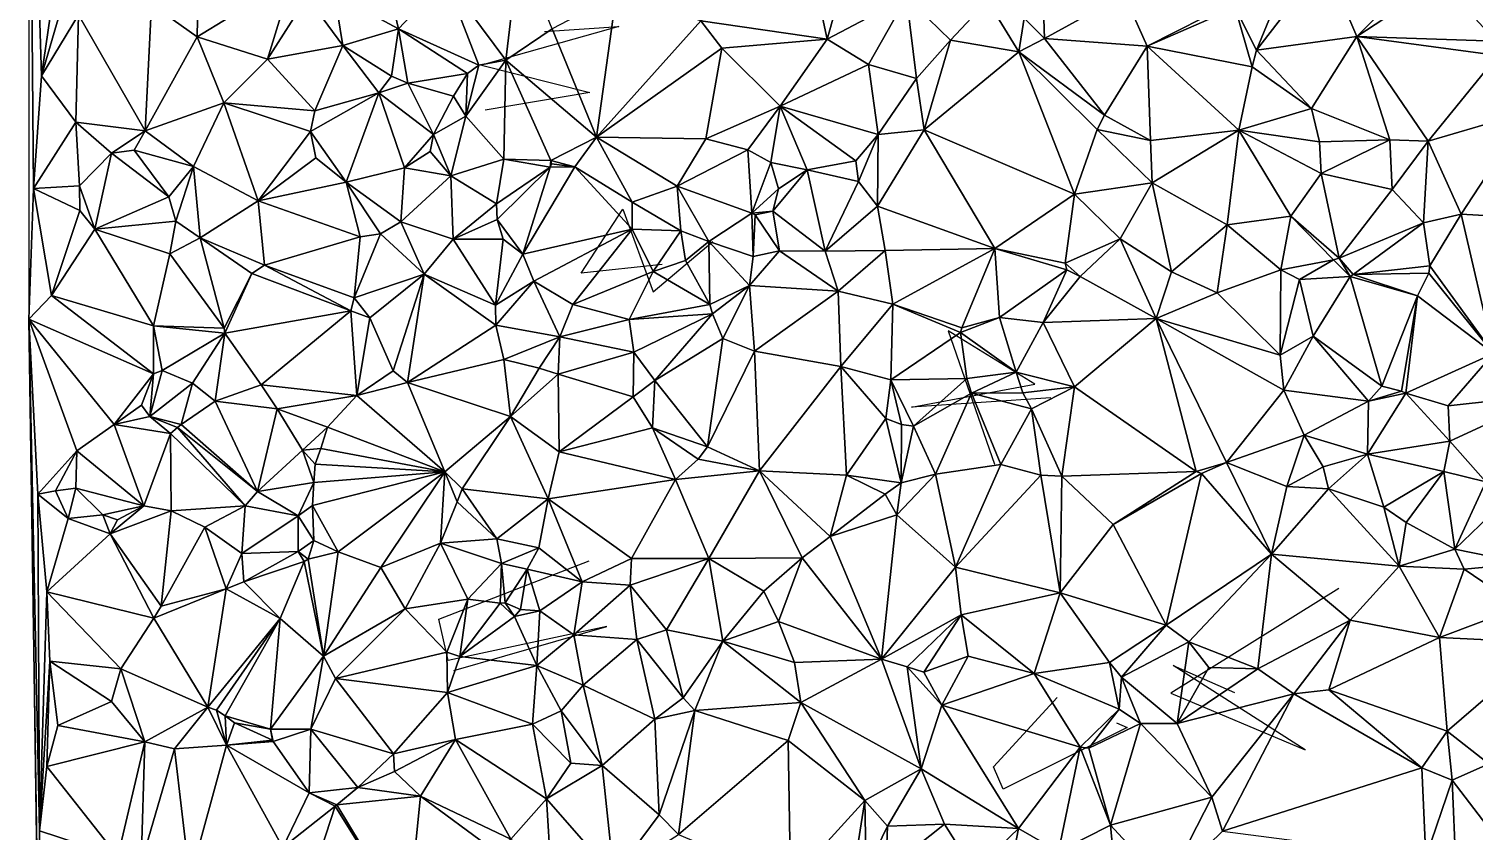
# Model space of a CAD drawing. Header units: metres. Extents: x -15 to 15, y -15.8 to 15.
# Drawn here: x -14.96 to 1.17, y -6.31 to 2.64 of the extents above; entities that cross this region are included whole.
import ezdxf

# ---------------------------------------------------------------- set-up
doc = ezdxf.new("R2010")
doc.units = ezdxf.units.M
doc.layers.add('CRACKS', color=1, linetype='Continuous')
doc.layers.add('STREET_MESH', color=7, linetype='Continuous')

msp = doc.modelspace()

# ---------------------------------------------------------------- linework, layer by layer
at = {"layer": 'CRACKS'}
for points in [[(-9.202, 2.612, 0.1), (-8.373, 2.665, 0.1), (-9.906, 2.234, 0.1), (-8.698, 1.93, 0.1), (-9.867, 1.733, 0.1)], [(-7.89, 0.01, 0.1), (-8.796, -0.086, 0.1), (-8.328, 0.629, 0.1), (-7.992, -0.293, 0.1), (-7.324, 0.269, 0.1)], [(-3.554, -1.477, 0.1), (-5.109, -1.58, 0.1), (-3.732, -1.324, 0.1), (-4.699, -0.728, 0.1), (-4.182, -2.215, 0.1)], [(-10.214, -4.518, 0.1), (-8.507, -4.029, 0.1), (-10.278, -4.407, 0.1), (-10.382, -3.946, 0.1), (-8.707, -3.295, 0.1)], [(-0.342, -3.604, 0.1), (-2.214, -4.771, 0.1), (-0.718, -5.404, 0.1), (-2.19, -4.464, 0.1), (-1.505, -4.764, 0.1)], [(-2.82, -5.101, 0.1), (-2.702, -5.153, 0.1), (-4.087, -5.842, 0.1), (-4.193, -5.595, 0.1), (-3.485, -4.818, 0.1)]]:
    msp.add_polyline3d(points, dxfattribs=at)
at = {"layer": 'STREET_MESH'}
for points in [[(-14.907, 0.858), (-14.954, 6.5), (-14.957, -0.598)], [(-14.907, 0.858), (-14.817, 2.116), (-14.954, 6.5)], [(-14.817, 2.116), (-14.554, 3.929), (-14.954, 6.5)], [(-6.049, 2.526), (-6.394, 4.139), (-7.461, 2.729)], [(-5.694, 3.787), (-6.394, 4.139), (-6.049, 2.526)], [(-14.41, 3.506), (-14.554, 3.929), (-14.817, 2.116)], [(-5.694, 3.787), (-6.049, 2.526), (-5.163, 2.994)], [(-14.404, 2.795), (-14.41, 3.506), (-14.817, 2.116)], [(-13.59, 2.911), (-13.081, 2.55), (-13.061, 3.541)], [(-13.081, 2.55), (-12.02, 3.204), (-13.061, 3.541)], [(-9.487, 3.542), (-10.31, 3.198), (-9.635, 2.292)], [(-9.12, 2.64), (-9.487, 3.542), (-9.635, 2.292)], [(-1.261, 2.404), (-0.806, 3.511), (-1.497, 2.875)], [(-0.806, 3.511), (-1.261, 2.404), (-0.498, 3.392)], [(-0.498, 3.392), (-1.261, 2.404), (-0.141, 2.554)], [(0.717, 3.407), (-0.498, 3.392), (-0.141, 2.554)], [(0.798, 3.173), (0.717, 3.407), (-0.141, 2.554)], [(-11.547, 3.026), (-10.832, 2.639), (-10.979, 3.256)], [(-10.832, 2.639), (-10.31, 3.198), (-10.979, 3.256)], [(-12.02, 3.204), (-13.081, 2.55), (-12.294, 2.301)], [(-11.852, 2.997), (-12.02, 3.204), (-12.294, 2.301)], [(-10.832, 2.639), (-9.935, 2.235), (-10.31, 3.198)], [(-10.31, 3.198), (-9.935, 2.235), (-9.635, 2.292)], [(-3.853, 2.761), (-3.625, 2.532), (-3.644, 3.087)], [(-3.644, 3.087), (-3.625, 2.532), (-2.736, 3.022)], [(1.414, 2.503), (0.798, 3.173), (-0.141, 2.554)], [(1.414, 2.503), (1.668, 3.157), (0.798, 3.173)], [(-13.59, 2.911), (-14.404, 2.795), (-13.659, 1.504)], [(-13.081, 2.55), (-13.59, 2.911), (-13.659, 1.504)], [(-11.454, 2.454), (-11.852, 2.997), (-12.294, 2.301)], [(-11.547, 3.026), (-11.852, 2.997), (-11.454, 2.454)], [(-10.832, 2.639), (-11.547, 3.026), (-11.454, 2.454)], [(-9.12, 2.64), (-8.623, 1.433), (-8.404, 3.015)], [(-8.404, 3.015), (-8.623, 1.433), (-7.461, 2.729)], [(-6.049, 2.526), (-5.587, 2.243), (-5.163, 2.994)], [(-5.587, 2.243), (-5.055, 2.086), (-5.163, 2.994)], [(-4.673, 2.515), (-4.261, 2.953), (-5.163, 2.994)], [(-5.055, 2.086), (-4.673, 2.515), (-5.163, 2.994)], [(-4.261, 2.953), (-4.673, 2.515), (-3.911, 2.384)], [(-3.853, 2.761), (-4.261, 2.953), (-3.911, 2.384)], [(-3.625, 2.532), (-2.48, 2.448), (-2.736, 3.022)], [(-2.48, 2.448), (-1.524, 2.932), (-2.736, 3.022)], [(-1.524, 2.932), (-2.48, 2.448), (-1.497, 2.875)], [(-14.404, 2.795), (-14.817, 2.116), (-14.433, 1.598)], [(-13.659, 1.504), (-14.404, 2.795), (-14.433, 1.598)], [(-3.625, 2.532), (-3.853, 2.761), (-3.911, 2.384)], [(-1.497, 2.875), (-2.48, 2.448), (-1.308, 2.216)], [(-1.261, 2.404), (-1.497, 2.875), (-1.308, 2.216)], [(-10.911, 2.111), (-10.832, 2.639), (-11.454, 2.454)], [(-10.832, 2.639), (-10.911, 2.111), (-10.73, 2.033)], [(-10.832, 2.639), (-10.73, 2.033), (-10.062, 2.143)], [(-9.935, 2.235), (-10.832, 2.639), (-10.062, 2.143)], [(-8.623, 1.433), (-9.12, 2.64), (-9.635, 2.292)], [(-8.623, 1.433), (-7.226, 2.425), (-7.461, 2.729)], [(-7.226, 2.425), (-6.049, 2.526), (-7.461, 2.729)], [(-12.78, 1.816), (-13.081, 2.55), (-13.659, 1.504)], [(-13.081, 2.55), (-12.78, 1.816), (-12.294, 2.301)], [(-11.768, 1.725), (-11.454, 2.454), (-12.294, 2.301)], [(-11.768, 1.725), (-11.053, 1.925), (-11.454, 2.454)], [(-11.053, 1.925), (-10.911, 2.111), (-11.454, 2.454)], [(-8.623, 1.433), (-7.404, 1.412), (-7.226, 2.425)], [(-7.226, 2.425), (-7.404, 1.412), (-6.573, 1.776)], [(-7.226, 2.425), (-6.573, 1.776), (-6.049, 2.526)], [(-6.573, 1.776), (-5.587, 2.243), (-6.049, 2.526)], [(-4.673, 2.515), (-5.055, 2.086), (-4.967, 1.515)], [(-3.911, 2.384), (-4.673, 2.515), (-4.967, 1.515)], [(-2.957, 1.677), (-3.625, 2.532), (-3.911, 2.384)], [(-2.957, 1.677), (-2.48, 2.448), (-3.625, 2.532)], [(-2.48, 2.448), (-2.957, 1.677), (-2.444, 1.395)], [(-2.48, 2.448), (-1.458, 1.509), (-1.308, 2.216)], [(-1.458, 1.509), (-2.48, 2.448), (-2.444, 1.395)], [(-0.141, 2.554), (-1.261, 2.404), (-0.647, 1.751)], [(-0.141, 2.554), (-0.647, 1.751), (0.229, 1.403)], [(0.655, 1.386), (-0.141, 2.554), (0.229, 1.403)], [(0.655, 1.386), (1.433, 2.343), (-0.141, 2.554)], [(1.433, 2.343), (1.414, 2.503), (-0.141, 2.554)], [(-12.78, 1.816), (-11.768, 1.725), (-12.294, 2.301)], [(-10.083, 1.667), (-9.659, 1.188), (-9.635, 2.292)], [(-9.935, 2.235), (-10.083, 1.667), (-9.635, 2.292)], [(-9.659, 1.188), (-9.132, 1.173), (-9.635, 2.292)], [(-9.132, 1.173), (-8.623, 1.433), (-9.635, 2.292)], [(-3.292, 0.796), (-3.911, 2.384), (-4.967, 1.515)], [(-2.957, 1.677), (-3.911, 2.384), (-3.038, 1.518)], [(-3.911, 2.384), (-3.292, 0.796), (-3.038, 1.518)], [(-1.261, 2.404), (-1.308, 2.216), (-0.647, 1.751)], [(1.433, 2.343), (0.655, 1.386), (1.771, 1.716)], [(-14.817, 2.116), (-14.907, 0.858), (-14.433, 1.598)], [(-10.73, 2.033), (-10.911, 2.111), (-11.053, 1.925)], [(-10.73, 2.033), (-10.219, 1.891), (-10.062, 2.143)], [(-10.219, 1.891), (-10.083, 1.667), (-10.062, 2.143)], [(-10.083, 1.667), (-9.935, 2.235), (-10.062, 2.143)], [(-5.48, 1.461), (-5.587, 2.243), (-6.573, 1.776)], [(-5.587, 2.243), (-5.48, 1.461), (-5.055, 2.086)], [(-1.308, 2.216), (-1.458, 1.509), (-0.647, 1.751)], [(-10.73, 2.033), (-11.053, 1.925), (-10.444, 1.461)], [(-10.219, 1.891), (-10.73, 2.033), (-10.444, 1.461)], [(-5.055, 2.086), (-5.48, 1.461), (-4.967, 1.515)], [(-12.78, 1.816), (-13.659, 1.504), (-13.12, 1.104)], [(-12.399, 0.721), (-12.78, 1.816), (-13.12, 1.104)], [(-12.399, 0.721), (-11.813, 1.497), (-12.78, 1.816)], [(-11.813, 1.497), (-11.768, 1.725), (-12.78, 1.816)], [(-11.813, 1.497), (-11.418, 0.931), (-11.053, 1.925)], [(-11.768, 1.725), (-11.813, 1.497), (-11.053, 1.925)], [(-11.053, 1.925), (-11.418, 0.931), (-10.766, 1.091)], [(-10.444, 1.461), (-11.053, 1.925), (-10.766, 1.091)], [(-10.083, 1.667), (-10.219, 1.891), (-10.444, 1.461)], [(-6.573, 1.776), (-7.404, 1.412), (-6.934, 1.292)], [(-6.573, 1.776), (-6.934, 1.292), (-6.68, 1.151)], [(-6.274, 1.066), (-6.573, 1.776), (-6.68, 1.151)], [(-6.573, 1.776), (-6.274, 1.066), (-5.73, 1.169)], [(-5.48, 1.461), (-6.573, 1.776), (-5.73, 1.169)], [(-10.248, 1.002), (-10.083, 1.667), (-10.444, 1.461)], [(-10.083, 1.667), (-10.248, 1.002), (-9.659, 1.188)], [(-2.444, 1.395), (-2.957, 1.677), (-3.038, 1.518)], [(-1.458, 1.509), (-0.557, 1.381), (-0.647, 1.751)], [(-0.647, 1.751), (-0.557, 1.381), (0.229, 1.403)], [(0.655, 1.386), (1.025, 0.572), (1.771, 1.716)], [(1.025, 0.572), (2.121, 0.51), (1.771, 1.716)], [(-14.907, 0.858), (-14.391, 0.89), (-14.433, 1.598)], [(-14.036, 1.253), (-13.659, 1.504), (-14.433, 1.598)], [(-14.391, 0.89), (-14.036, 1.253), (-14.433, 1.598)], [(-14.036, 1.253), (-13.783, 1.286), (-13.659, 1.504)], [(-13.659, 1.504), (-13.783, 1.286), (-13.12, 1.104)], [(-11.813, 1.497), (-12.399, 0.721), (-11.756, 1.201)], [(-11.418, 0.931), (-11.813, 1.497), (-11.756, 1.201)], [(-10.479, 1.272), (-10.444, 1.461), (-10.766, 1.091)], [(-10.479, 1.272), (-10.248, 1.002), (-10.444, 1.461)], [(-5.48, 1.461), (-5.73, 1.169), (-5.701, 0.938)], [(-5.48, 1.461), (-5.701, 0.938), (-5.487, 0.663)], [(-4.178, 0.188), (-4.967, 1.515), (-5.487, 0.663)], [(-4.967, 1.515), (-5.48, 1.461), (-5.487, 0.663)], [(-4.178, 0.188), (-3.292, 0.796), (-4.967, 1.515)], [(-3.292, 0.796), (-2.422, 0.923), (-3.038, 1.518)], [(-2.422, 0.923), (-2.444, 1.395), (-3.038, 1.518)], [(-2.422, 0.923), (-1.458, 1.509), (-2.444, 1.395)], [(-1.458, 1.509), (-2.422, 0.923), (-1.586, 0.453)], [(-0.877, 0.552), (-1.458, 1.509), (-1.586, 0.453)], [(-0.557, 1.381), (-1.458, 1.509), (-0.537, 1.026)], [(-1.458, 1.509), (-0.877, 0.552), (-0.537, 1.026)], [(-8.866, 1.1), (-8.623, 1.433), (-9.132, 1.173)], [(-8.623, 1.433), (-8.866, 1.1), (-8.224, 0.708)], [(-7.723, 0.886), (-8.623, 1.433), (-8.224, 0.708)], [(-7.404, 1.412), (-8.623, 1.433), (-7.723, 0.886)], [(-7.404, 1.412), (-7.723, 0.886), (-6.934, 1.292)], [(-7.723, 0.886), (-6.891, 0.584), (-6.934, 1.292)], [(-6.934, 1.292), (-6.891, 0.584), (-6.68, 1.151)], [(-0.557, 1.381), (-0.537, 1.026), (0.229, 1.403)], [(-0.537, 1.026), (0.255, 0.847), (0.229, 1.403)], [(0.255, 0.847), (0.655, 1.386), (0.229, 1.403)], [(0.605, 0.477), (0.655, 1.386), (0.255, 0.847)], [(0.655, 1.386), (0.605, 0.477), (1.025, 0.572)], [(-14.036, 1.253), (-14.391, 0.89), (-14.221, 0.405)], [(-13.396, 0.767), (-14.036, 1.253), (-14.221, 0.405)], [(-13.783, 1.286), (-14.036, 1.253), (-13.396, 0.767)], [(-13.783, 1.286), (-13.396, 0.767), (-13.12, 1.104)], [(-12.399, 0.721), (-11.418, 0.931), (-11.756, 1.201)], [(-10.248, 1.002), (-10.479, 1.272), (-10.766, 1.091)], [(-10.248, 1.002), (-9.739, 0.689), (-9.659, 1.188)], [(-9.739, 0.689), (-9.141, 1.097), (-9.659, 1.188)], [(-9.141, 1.097), (-9.132, 1.173), (-9.659, 1.188)], [(-9.127, 1.133), (-9.132, 1.173), (-9.141, 1.097)], [(-8.866, 1.1), (-9.127, 1.133), (-9.141, 1.097)], [(-9.127, 1.133), (-8.866, 1.1), (-9.132, 1.173)], [(-6.891, 0.584), (-6.594, 0.854), (-6.68, 1.151)], [(-6.594, 0.854), (-6.274, 1.066), (-6.68, 1.151)], [(-5.73, 1.169), (-6.274, 1.066), (-5.701, 0.938)], [(-13.396, 0.767), (-13.317, 0.493), (-13.12, 1.104)], [(-13.317, 0.493), (-13.046, 0.308), (-13.12, 1.104)], [(-13.046, 0.308), (-12.399, 0.721), (-13.12, 1.104)], [(-11.418, 0.931), (-10.805, 0.489), (-10.766, 1.091)], [(-10.805, 0.489), (-10.248, 1.002), (-10.766, 1.091)], [(-10.248, 1.002), (-10.805, 0.489), (-10.223, 0.293)], [(-9.739, 0.689), (-10.248, 1.002), (-10.223, 0.293)], [(-9.739, 0.689), (-9.733, 0.514), (-9.141, 1.097)], [(-9.733, 0.514), (-9.445, 0.128), (-9.141, 1.097)], [(-8.866, 1.1), (-9.445, 0.128), (-8.225, 0.404)], [(-9.445, 0.128), (-8.866, 1.1), (-9.141, 1.097)], [(-8.866, 1.1), (-8.225, 0.404), (-8.224, 0.708)], [(-6.274, 1.066), (-6.655, 0.607), (-6.072, 0.16)], [(-6.274, 1.066), (-6.594, 0.854), (-6.655, 0.607)], [(-5.701, 0.938), (-6.274, 1.066), (-6.072, 0.16)], [(-0.877, 0.552), (-0.336, 0.081), (-0.537, 1.026)], [(-0.336, 0.081), (0.255, 0.847), (-0.537, 1.026)], [(-14.703, -0.336), (-14.907, 0.858), (-14.957, -0.598)], [(-14.391, 0.89), (-14.907, 0.858), (-14.388, 0.612)], [(-14.907, 0.858), (-14.703, -0.336), (-14.388, 0.612)], [(-14.221, 0.405), (-14.391, 0.89), (-14.388, 0.612)], [(-11.262, 0.319), (-11.418, 0.931), (-12.399, 0.721)], [(-11.034, 0.354), (-11.418, 0.931), (-11.262, 0.319)], [(-11.034, 0.354), (-10.805, 0.489), (-11.418, 0.931)], [(-7.683, 0.386), (-7.723, 0.886), (-8.224, 0.708)], [(-6.891, 0.584), (-7.723, 0.886), (-7.369, 0.267)], [(-7.723, 0.886), (-7.683, 0.386), (-7.369, 0.267)], [(-6.594, 0.854), (-6.891, 0.584), (-6.655, 0.607)], [(-5.701, 0.938), (-6.072, 0.16), (-5.487, 0.663)], [(-2.422, 0.923), (-3.292, 0.796), (-2.781, 0.297)], [(-2.209, -0.071), (-2.422, 0.923), (-2.781, 0.297)], [(-2.422, 0.923), (-2.209, -0.071), (-1.586, 0.453)], [(-0.336, 0.081), (0.605, 0.477), (0.255, 0.847)], [(-13.396, 0.767), (-14.221, 0.405), (-13.317, 0.493)], [(-12.399, 0.721), (-13.046, 0.308), (-12.329, 0.005)], [(-11.262, 0.319), (-12.399, 0.721), (-12.329, 0.005)], [(-9.733, 0.514), (-9.739, 0.689), (-10.223, 0.293)], [(-8.225, 0.404), (-7.683, 0.386), (-8.224, 0.708)], [(-6.072, 0.16), (-5.403, 0.166), (-5.487, 0.663)], [(-5.403, 0.166), (-4.178, 0.188), (-5.487, 0.663)], [(-3.394, 0.026), (-3.292, 0.796), (-4.178, 0.188)], [(-3.292, 0.796), (-3.394, 0.026), (-2.781, 0.297)], [(-14.703, -0.336), (-14.221, 0.405), (-14.388, 0.612)], [(-13.317, 0.493), (-14.221, 0.405), (-13.386, 0.132)], [(-13.046, 0.308), (-13.317, 0.493), (-13.386, 0.132)], [(-10.805, 0.489), (-11.034, 0.354), (-10.547, -0.097)], [(-10.223, 0.293), (-10.805, 0.489), (-10.547, -0.097)], [(-9.733, 0.514), (-10.223, 0.293), (-9.665, 0.295)], [(-9.445, 0.128), (-9.733, 0.514), (-9.665, 0.295)], [(-6.874, 0.101), (-6.891, 0.584), (-7.369, 0.267)], [(-6.891, 0.584), (-6.852, 0.565), (-6.655, 0.607)], [(-6.874, 0.101), (-6.852, 0.565), (-6.891, 0.584)], [(-6.852, 0.565), (-6.874, 0.101), (-6.58, 0.164)], [(-6.852, 0.565), (-6.58, 0.164), (-6.655, 0.607)], [(-6.655, 0.607), (-6.58, 0.164), (-6.072, 0.16)], [(-0.989, -0.047), (-0.877, 0.552), (-1.586, 0.453)], [(-0.877, 0.552), (-0.989, -0.047), (-0.402, 0.065)], [(-0.336, 0.081), (-0.877, 0.552), (-0.402, 0.065)], [(1.025, 0.572), (0.605, 0.477), (0.675, -0.003)], [(1.385, -0.982), (1.025, 0.572), (0.675, -0.003)], [(1.385, -0.982), (2.121, 0.51), (1.025, 0.572)], [(-13.568, -0.672), (-14.221, 0.405), (-14.703, -0.336)], [(-14.221, 0.405), (-13.568, -0.672), (-13.386, 0.132)], [(-10.547, -0.097), (-11.034, 0.354), (-11.326, -0.36)], [(-11.034, 0.354), (-11.262, 0.319), (-11.326, -0.36)], [(-8.225, 0.404), (-9.445, 0.128), (-9.323, -0.176)], [(-8.225, 0.404), (-9.323, -0.176), (-8.888, -0.434)], [(-7.991, -0.066), (-8.225, 0.404), (-8.888, -0.434)], [(-7.991, -0.066), (-7.683, 0.386), (-8.225, 0.404)], [(-7.632, 0.056), (-7.683, 0.386), (-7.991, -0.066)], [(-7.683, 0.386), (-7.632, 0.056), (-7.369, 0.267)], [(-2.209, -0.071), (-1.697, -0.305), (-1.586, 0.453)], [(-1.697, -0.305), (-0.989, -0.047), (-1.586, 0.453)], [(-0.336, 0.081), (-0.181, -0.102), (0.605, 0.477)], [(0.605, 0.477), (-0.181, -0.102), (0.675, -0.003)], [(-12.778, -0.7), (-13.046, 0.308), (-13.386, 0.132)], [(-13.046, 0.308), (-12.778, -0.7), (-12.471, -0.089)], [(-13.046, 0.308), (-12.471, -0.089), (-12.329, 0.005)], [(-11.326, -0.36), (-11.262, 0.319), (-12.329, 0.005)], [(-9.75, -0.444), (-10.223, 0.293), (-10.547, -0.097)], [(-10.223, 0.293), (-9.75, -0.444), (-9.665, 0.295)], [(-9.75, -0.444), (-9.445, 0.128), (-9.665, 0.295)], [(-7.632, 0.056), (-7.359, -0.434), (-7.369, 0.267)], [(-7.359, -0.434), (-6.916, -0.223), (-7.369, 0.267)], [(-6.916, -0.223), (-6.874, 0.101), (-7.369, 0.267)], [(-5.926, -0.287), (-6.58, 0.164), (-6.916, -0.223)], [(-6.58, 0.164), (-6.874, 0.101), (-6.916, -0.223)], [(-6.58, 0.164), (-5.926, -0.287), (-6.072, 0.16)], [(-5.926, -0.287), (-5.403, 0.166), (-6.072, 0.16)], [(-5.403, 0.166), (-5.926, -0.287), (-5.318, -0.431)], [(-5.403, 0.166), (-5.318, -0.431), (-4.178, 0.188)], [(-5.318, -0.431), (-4.549, -0.695), (-4.178, 0.188)], [(-4.549, -0.695), (-4.127, -0.581), (-4.178, 0.188)], [(-3.374, -0.047), (-3.394, 0.026), (-4.178, 0.188)], [(-4.127, -0.581), (-3.374, -0.047), (-4.178, 0.188)], [(-3.394, 0.026), (-3.228, -0.122), (-2.781, 0.297)], [(-3.228, -0.122), (-2.379, -0.59), (-2.781, 0.297)], [(-2.379, -0.59), (-2.209, -0.071), (-2.781, 0.297)], [(-13.568, -0.672), (-12.778, -0.7), (-13.386, 0.132)], [(-12.471, -0.089), (-11.364, -0.504), (-12.329, 0.005)], [(-11.364, -0.504), (-11.326, -0.36), (-12.329, 0.005)], [(-9.445, 0.128), (-9.75, -0.444), (-9.323, -0.176)], [(-7.632, 0.056), (-7.991, -0.066), (-7.359, -0.434)], [(-3.374, -0.047), (-3.228, -0.122), (-3.394, 0.026)], [(-0.989, -0.047), (-0.781, -0.157), (-0.402, 0.065)], [(-0.781, -0.157), (-0.215, -0.124), (-0.402, 0.065)], [(-0.215, -0.124), (-0.336, 0.081), (-0.402, 0.065)], [(-0.181, -0.102), (-0.336, 0.081), (-0.215, -0.124)], [(-12.471, -0.089), (-12.778, -0.7), (-12.771, -0.754)], [(-11.364, -0.504), (-12.471, -0.089), (-12.771, -0.754)], [(-11.153, -0.582), (-10.547, -0.097), (-11.326, -0.36)], [(-10.547, -0.097), (-11.153, -0.582), (-10.892, -1.176)], [(-10.734, -1.304), (-10.547, -0.097), (-10.892, -1.176)], [(-10.734, -1.304), (-9.748, -0.664), (-10.547, -0.097)], [(-9.748, -0.664), (-9.75, -0.444), (-10.547, -0.097)], [(-8.259, -0.602), (-7.991, -0.066), (-8.888, -0.434)], [(-7.991, -0.066), (-8.259, -0.602), (-7.359, -0.434)], [(-3.374, -0.047), (-4.127, -0.581), (-3.638, -0.635)], [(-3.228, -0.122), (-3.374, -0.047), (-3.638, -0.635)], [(-2.379, -0.59), (-3.228, -0.122), (-3.638, -0.635)], [(-1.697, -0.305), (-2.209, -0.071), (-2.379, -0.59)], [(-0.989, -0.047), (-1.697, -0.305), (-0.996, -1.001)], [(-0.781, -0.157), (-0.989, -0.047), (-0.996, -1.001)], [(-0.629, -0.79), (-0.781, -0.157), (-0.996, -1.001)], [(-0.781, -0.157), (-0.629, -0.79), (-0.215, -0.124)], [(-0.629, -0.79), (0.139, -1.346), (-0.215, -0.124)], [(0.536, -0.337), (-0.181, -0.102), (-0.215, -0.124)], [(0.139, -1.346), (0.536, -0.337), (-0.215, -0.124)], [(-0.181, -0.102), (0.664, -0.086), (0.675, -0.003)], [(-0.181, -0.102), (0.536, -0.337), (0.664, -0.086)], [(0.536, -0.337), (1.385, -0.982), (0.664, -0.086)], [(0.664, -0.086), (1.385, -0.982), (0.675, -0.003)], [(-9.75, -0.444), (-9.748, -0.664), (-9.323, -0.176)], [(-9.748, -0.664), (-9.031, -0.795), (-9.323, -0.176)], [(-9.323, -0.176), (-9.031, -0.795), (-8.888, -0.434)], [(-7.359, -0.434), (-7.331, -0.539), (-6.916, -0.223)], [(-7.331, -0.539), (-7.213, -0.814), (-6.916, -0.223)], [(-6.916, -0.223), (-7.213, -0.814), (-6.861, -0.955)], [(-5.926, -0.287), (-6.916, -0.223), (-6.861, -0.955)], [(-5.899, -1.127), (-5.926, -0.287), (-6.861, -0.955)], [(-5.926, -0.287), (-5.899, -1.127), (-5.318, -0.431)], [(-1.697, -0.305), (-2.379, -0.59), (-0.996, -1.001)], [(-13.566, -1.209), (-14.703, -0.336), (-14.957, -0.598)], [(-13.566, -1.209), (-13.568, -0.672), (-14.703, -0.336)], [(-11.364, -0.504), (-11.153, -0.582), (-11.326, -0.36)], [(-9.031, -0.795), (-8.259, -0.602), (-8.888, -0.434)], [(-8.259, -0.602), (-7.331, -0.539), (-7.359, -0.434)], [(-5.899, -1.127), (-5.341, -1.274), (-5.318, -0.431)], [(-5.341, -1.274), (-4.564, -0.747), (-5.318, -0.431)], [(-4.564, -0.747), (-4.549, -0.695), (-5.318, -0.431)], [(0.536, -0.337), (0.139, -1.346), (0.357, -1.402)], [(0.407, -1.425), (0.536, -0.337), (0.357, -1.402)], [(0.536, -0.337), (0.407, -1.425), (1.385, -0.982)], [(-14.422, -2.066), (-14.007, -1.772), (-14.957, -0.598)], [(-14.859, -2.552), (-14.422, -2.066), (-14.957, -0.598)], [(-14.84, -6.309), (-14.859, -2.552), (-14.957, -0.598)], [(-14.819, -9.72), (-14.84, -6.309), (-14.957, -0.598)], [(-14.789, -12.421), (-14.819, -9.72), (-14.957, -0.598)], [(-14.007, -1.772), (-13.566, -1.209), (-14.957, -0.598)], [(-12.364, -1.331), (-11.364, -0.504), (-12.771, -0.754)], [(-12.364, -1.331), (-11.299, -1.449), (-11.364, -0.504)], [(-11.299, -1.449), (-11.153, -0.582), (-11.364, -0.504)], [(-11.153, -0.582), (-11.299, -1.449), (-10.892, -1.176)], [(-8.259, -0.602), (-9.031, -0.795), (-8.207, -0.968)], [(-7.331, -0.539), (-8.259, -0.602), (-8.207, -0.968)], [(-7.974, -1.284), (-7.331, -0.539), (-8.207, -0.968)], [(-7.213, -0.814), (-7.331, -0.539), (-7.974, -1.284)], [(-4.127, -0.581), (-4.549, -0.695), (-4.564, -0.747)], [(-3.94, -1.19), (-4.127, -0.581), (-4.564, -0.747)], [(-4.127, -0.581), (-3.94, -1.19), (-3.638, -0.635)], [(-3.638, -0.635), (-3.94, -1.19), (-3.292, -1.354)], [(-2.379, -0.59), (-3.638, -0.635), (-3.292, -1.354)], [(-1.932, -2.3), (-2.379, -0.59), (-3.292, -1.354)], [(-0.996, -1.001), (-2.379, -0.59), (-0.955, -1.392)], [(-2.379, -0.59), (-1.595, -2.199), (-0.955, -1.392)], [(-1.595, -2.199), (-2.379, -0.59), (-1.932, -2.3)], [(-12.778, -0.7), (-13.568, -0.672), (-12.771, -0.754)], [(-13.566, -1.209), (-13.47, -1.172), (-13.568, -0.672)], [(-13.568, -0.672), (-13.47, -1.172), (-12.771, -0.754)], [(-13.47, -1.172), (-13.13, -1.312), (-12.771, -0.754)], [(-13.13, -1.312), (-12.878, -1.513), (-12.771, -0.754)], [(-12.878, -1.513), (-12.364, -1.331), (-12.771, -0.754)], [(-9.748, -0.664), (-10.734, -1.304), (-9.656, -1.05)], [(-9.031, -0.795), (-9.748, -0.664), (-9.656, -1.05)], [(-9.263, -1.144), (-9.031, -0.795), (-9.656, -1.05)], [(-9.051, -1.211), (-9.031, -0.795), (-9.263, -1.144)], [(-9.031, -0.795), (-9.051, -1.211), (-8.207, -0.968)], [(-5.341, -1.274), (-4.49, -1.26), (-4.564, -0.747)], [(-4.49, -1.26), (-3.94, -1.19), (-4.564, -0.747)], [(-0.629, -0.79), (-0.996, -1.001), (-0.955, -1.392)], [(-0.01, -1.514), (-0.629, -0.79), (-0.955, -1.392)], [(0.139, -1.346), (-0.629, -0.79), (-0.01, -1.514)], [(-7.384, -2.023), (-7.213, -0.814), (-7.974, -1.284)], [(-7.213, -0.814), (-7.384, -2.023), (-6.861, -0.955)], [(-7.384, -2.023), (-6.805, -2.29), (-6.861, -0.955)], [(-6.805, -2.29), (-5.899, -1.127), (-6.861, -0.955)], [(-10.734, -1.304), (-9.584, -1.685), (-9.656, -1.05)], [(-9.584, -1.685), (-9.263, -1.144), (-9.656, -1.05)], [(-8.207, -0.968), (-9.051, -1.211), (-8.216, -1.466)], [(-7.974, -1.284), (-8.207, -0.968), (-8.216, -1.466)], [(-6.805, -2.29), (-5.836, -2.34), (-5.899, -1.127)], [(-5.836, -2.34), (-5.395, -1.706), (-5.899, -1.127)], [(-5.395, -1.706), (-5.341, -1.274), (-5.899, -1.127)], [(0.407, -1.425), (0.878, -1.566), (1.385, -0.982)], [(1.385, -0.982), (0.878, -1.566), (2.024, -1.439)], [(-13.701, -1.558), (-13.566, -1.209), (-14.007, -1.772)], [(-13.701, -1.558), (-13.608, -1.686), (-13.566, -1.209)], [(-13.47, -1.172), (-13.608, -1.686), (-13.13, -1.312)], [(-13.608, -1.686), (-13.47, -1.172), (-13.566, -1.209)], [(-11.299, -1.449), (-10.734, -1.304), (-10.892, -1.176)], [(-9.584, -1.685), (-9.051, -1.211), (-9.263, -1.144)], [(-9.051, -1.211), (-9.584, -1.685), (-9.039, -2.079)], [(-9.051, -1.211), (-9.039, -2.079), (-8.216, -1.466)], [(-7.998, -1.812), (-7.974, -1.284), (-8.216, -1.466)], [(-7.998, -1.812), (-7.384, -2.023), (-7.974, -1.284)], [(-5.341, -1.274), (-5.395, -1.706), (-5.219, -1.773)], [(-5.341, -1.274), (-5.088, -1.793), (-4.49, -1.26)], [(-5.088, -1.793), (-5.341, -1.274), (-5.219, -1.773)], [(-5.088, -1.793), (-4.438, -1.426), (-4.49, -1.26)], [(-4.49, -1.26), (-4.438, -1.426), (-3.94, -1.19)], [(-4.438, -1.426), (-3.866, -1.419), (-3.94, -1.19)], [(-3.94, -1.19), (-3.866, -1.419), (-3.292, -1.354)], [(-13.13, -1.312), (-13.608, -1.686), (-13.257, -1.772)], [(-12.878, -1.513), (-13.13, -1.312), (-13.257, -1.772)], [(-12.364, -1.331), (-12.878, -1.513), (-12.188, -1.598)], [(-11.299, -1.449), (-12.364, -1.331), (-12.188, -1.598)], [(-11.626, -1.804), (-11.299, -1.449), (-12.188, -1.598)], [(-11.299, -1.449), (-11.626, -1.804), (-10.315, -2.303)], [(-10.734, -1.304), (-11.299, -1.449), (-10.315, -2.303)], [(-9.584, -1.685), (-10.734, -1.304), (-10.315, -2.303)], [(-4.843, -2.328), (-4.438, -1.426), (-5.088, -1.793)], [(-4.438, -1.426), (-4.843, -2.328), (-4.114, -2.22)], [(-3.866, -1.419), (-4.438, -1.426), (-3.771, -1.599)], [(-4.438, -1.426), (-4.114, -2.22), (-3.771, -1.599)], [(-3.866, -1.419), (-3.771, -1.599), (-3.292, -1.354)], [(-3.771, -1.599), (-3.432, -2.352), (-3.292, -1.354)], [(-3.432, -2.352), (-1.932, -2.3), (-3.292, -1.354)], [(-1.595, -2.199), (-0.728, -1.891), (-0.955, -1.392)], [(-0.728, -1.891), (-0.01, -1.514), (-0.955, -1.392)], [(-0.01, -1.514), (-0.021, -2.106), (0.407, -1.425)], [(-0.021, -2.106), (0.897, -1.961), (0.407, -1.425)], [(0.139, -1.346), (-0.01, -1.514), (0.357, -1.402)], [(-0.01, -1.514), (0.407, -1.425), (0.357, -1.402)], [(0.897, -1.961), (0.878, -1.566), (0.407, -1.425)], [(0.878, -1.566), (0.897, -1.961), (2.024, -1.439)], [(0.897, -1.961), (1.3, -2.415), (2.024, -1.439)], [(-13.608, -1.686), (-13.701, -1.558), (-14.007, -1.772)], [(-12.407, -2.521), (-12.878, -1.513), (-13.257, -1.772)], [(-12.878, -1.513), (-12.407, -2.521), (-12.188, -1.598)], [(-12.407, -2.521), (-11.905, -2.061), (-12.188, -1.598)], [(-11.905, -2.061), (-11.626, -1.804), (-12.188, -1.598)], [(-9.039, -2.079), (-7.998, -1.812), (-8.216, -1.466)], [(-3.771, -1.599), (-4.114, -2.22), (-3.667, -2.34)], [(-3.432, -2.352), (-3.771, -1.599), (-3.667, -2.34)], [(-0.021, -2.106), (-0.01, -1.514), (-0.728, -1.891)], [(-14.422, -2.066), (-13.673, -2.681), (-14.007, -1.772)], [(-13.378, -1.876), (-13.608, -1.686), (-14.007, -1.772)], [(-13.673, -2.681), (-13.378, -1.876), (-14.007, -1.772)], [(-13.608, -1.686), (-13.297, -1.808), (-13.257, -1.772)], [(-13.297, -1.808), (-13.608, -1.686), (-13.378, -1.876)], [(-13.297, -1.808), (-12.407, -2.521), (-13.257, -1.772)], [(-10.122, -2.49), (-9.584, -1.685), (-10.315, -2.303)], [(-9.584, -1.685), (-10.122, -2.49), (-9.163, -2.603)], [(-9.039, -2.079), (-9.584, -1.685), (-9.163, -2.603)], [(-5.225, -2.426), (-5.395, -1.706), (-5.836, -2.34)], [(-5.395, -1.706), (-5.225, -2.426), (-5.219, -1.773)], [(-5.225, -2.426), (-5.088, -1.793), (-5.219, -1.773)], [(-13.378, -1.876), (-13.673, -2.681), (-13.37, -2.736)], [(-12.543, -2.681), (-13.297, -1.808), (-13.378, -1.876)], [(-12.543, -2.681), (-13.378, -1.876), (-13.37, -2.736)], [(-13.297, -1.808), (-12.543, -2.681), (-12.407, -2.521)], [(-11.626, -1.804), (-11.905, -2.061), (-11.701, -2.043)], [(-10.315, -2.303), (-11.626, -1.804), (-11.701, -2.043)], [(-7.998, -1.812), (-9.039, -2.079), (-7.741, -2.386)], [(-7.49, -2.159), (-7.998, -1.812), (-7.741, -2.386)], [(-7.49, -2.159), (-7.384, -2.023), (-7.998, -1.812)], [(-5.225, -2.426), (-4.843, -2.328), (-5.088, -1.793)], [(-1.595, -2.199), (-0.922, -2.466), (-0.728, -1.891)], [(-0.922, -2.466), (-0.514, -2.246), (-0.728, -1.891)], [(-0.514, -2.246), (-0.021, -2.106), (-0.728, -1.891)], [(-14.661, -2.514), (-14.422, -2.066), (-14.859, -2.552)], [(-14.661, -2.514), (-14.433, -2.483), (-14.422, -2.066)], [(-14.433, -2.483), (-13.673, -2.681), (-14.422, -2.066)], [(-11.778, -2.422), (-11.905, -2.061), (-12.407, -2.521)], [(-11.701, -2.043), (-11.905, -2.061), (-11.762, -2.218)], [(-11.905, -2.061), (-11.778, -2.422), (-11.762, -2.218)], [(-10.315, -2.303), (-11.701, -2.043), (-11.762, -2.218)], [(-7.741, -2.386), (-9.039, -2.079), (-9.163, -2.603)], [(-7.49, -2.159), (-6.805, -2.29), (-7.384, -2.023)], [(-0.021, -2.106), (0.832, -2.297), (0.897, -1.961)], [(0.897, -1.961), (0.832, -2.297), (1.3, -2.415)], [(-11.778, -2.422), (-10.315, -2.303), (-11.762, -2.218)], [(-6.805, -2.29), (-7.49, -2.159), (-7.741, -2.386)], [(-4.114, -2.22), (-4.843, -2.328), (-4.617, -3.366)], [(-3.667, -2.34), (-4.114, -2.22), (-4.617, -3.366)], [(-1.874, -2.321), (-1.595, -2.199), (-1.932, -2.3)], [(-1.874, -2.321), (-1.092, -3.221), (-1.595, -2.199)], [(-1.092, -3.221), (-0.922, -2.466), (-1.595, -2.199)], [(-0.514, -2.246), (-0.922, -2.466), (-0.456, -2.492)], [(-0.021, -2.106), (-0.514, -2.246), (-0.456, -2.492)], [(0.16, -2.696), (-0.021, -2.106), (-0.456, -2.492)], [(-0.021, -2.106), (0.16, -2.696), (0.832, -2.297)], [(-10.315, -2.303), (-11.793, -2.677), (-11.507, -3.196)], [(-11.778, -2.422), (-11.793, -2.677), (-10.315, -2.303)], [(-11.03, -3.368), (-10.315, -2.303), (-11.507, -3.196)], [(-10.315, -2.303), (-11.03, -3.368), (-10.363, -3.097)], [(-10.179, -2.638), (-10.315, -2.303), (-10.363, -3.097)], [(-10.179, -2.638), (-10.122, -2.49), (-10.315, -2.303)], [(-8.233, -3.27), (-7.741, -2.386), (-9.163, -2.603)], [(-8.233, -3.27), (-7.372, -3.269), (-7.741, -2.386)], [(-7.372, -3.269), (-6.805, -2.29), (-7.741, -2.386)], [(-6.327, -3.262), (-6.805, -2.29), (-7.372, -3.269)], [(-6.805, -2.29), (-6.016, -3.024), (-5.836, -2.34)], [(-6.327, -3.262), (-6.016, -3.024), (-6.805, -2.29)], [(-6.016, -3.024), (-5.403, -2.552), (-5.836, -2.34)], [(-5.403, -2.552), (-5.225, -2.426), (-5.836, -2.34)], [(-4.843, -2.328), (-5.274, -2.782), (-4.617, -3.366)], [(-4.843, -2.328), (-5.225, -2.426), (-5.274, -2.782)], [(-3.451, -3.651), (-3.667, -2.34), (-4.617, -3.366)], [(-3.432, -2.352), (-3.667, -2.34), (-3.451, -3.651)], [(-3.432, -2.352), (-3.451, -3.651), (-2.858, -2.889)], [(-1.932, -2.3), (-3.432, -2.352), (-2.858, -2.889)], [(-1.874, -2.321), (-1.932, -2.3), (-2.858, -2.889)], [(-2.267, -4.014), (-1.874, -2.321), (-2.858, -2.889)], [(-1.092, -3.221), (-1.874, -2.321), (-2.267, -4.014)], [(0.832, -2.297), (0.16, -2.696), (0.412, -2.866)], [(0.955, -3.165), (0.832, -2.297), (0.412, -2.866)], [(0.832, -2.297), (0.955, -3.165), (1.3, -2.415)], [(0.955, -3.165), (1.51, -2.63), (1.3, -2.415)], [(-14.519, -2.821), (-14.661, -2.514), (-14.859, -2.552)], [(-14.859, -2.552), (-14.84, -6.309), (-14.755, -3.641)], [(-14.519, -2.821), (-14.859, -2.552), (-14.755, -3.641)], [(-14.661, -2.514), (-14.519, -2.821), (-14.433, -2.483)], [(-14.433, -2.483), (-14.519, -2.821), (-14.131, -2.78)], [(-13.673, -2.681), (-14.433, -2.483), (-14.131, -2.78)], [(-12.543, -2.681), (-11.953, -2.791), (-12.407, -2.521)], [(-11.953, -2.791), (-11.778, -2.422), (-12.407, -2.521)], [(-11.793, -2.677), (-11.778, -2.422), (-11.953, -2.791)], [(-10.122, -2.49), (-10.179, -2.638), (-9.737, -3.048)], [(-10.122, -2.49), (-9.737, -3.048), (-9.163, -2.603)], [(-5.403, -2.552), (-6.016, -3.024), (-5.274, -2.782)], [(-5.225, -2.426), (-5.403, -2.552), (-5.274, -2.782)], [(-0.922, -2.466), (-1.092, -3.221), (-0.456, -2.492)], [(-1.092, -3.221), (0.333, -3.355), (-0.456, -2.492)], [(0.333, -3.355), (0.16, -2.696), (-0.456, -2.492)], [(-13.97, -2.837), (-13.673, -2.681), (-14.131, -2.78)], [(-13.673, -2.681), (-14.049, -2.993), (-13.37, -2.736)], [(-13.673, -2.681), (-13.97, -2.837), (-14.049, -2.993)], [(-13.37, -2.736), (-14.049, -2.993), (-13.481, -3.802)], [(-12.993, -2.919), (-13.37, -2.736), (-13.481, -3.802)], [(-12.993, -2.919), (-12.543, -2.681), (-13.37, -2.736)], [(-12.543, -2.681), (-12.993, -2.919), (-12.58, -3.212)], [(-11.953, -2.791), (-12.543, -2.681), (-12.58, -3.212)], [(-11.776, -3.068), (-11.793, -2.677), (-11.953, -2.791)], [(-11.793, -2.677), (-11.776, -3.068), (-11.507, -3.196)], [(-9.737, -3.048), (-10.179, -2.638), (-10.363, -3.097)], [(-9.737, -3.048), (-9.268, -3.151), (-9.163, -2.603)], [(-9.268, -3.151), (-8.784, -3.528), (-9.163, -2.603)], [(-8.784, -3.528), (-8.233, -3.27), (-9.163, -2.603)], [(0.16, -2.696), (0.333, -3.355), (0.412, -2.866)], [(1.51, -2.63), (0.955, -3.165), (1.739, -3.323)], [(-14.049, -2.993), (-14.519, -2.821), (-14.755, -3.641)], [(-14.519, -2.821), (-14.049, -2.993), (-14.131, -2.78)], [(-14.049, -2.993), (-13.97, -2.837), (-14.131, -2.78)], [(-11.954, -3.189), (-11.953, -2.791), (-12.58, -3.212)], [(-11.954, -3.189), (-11.776, -3.068), (-11.953, -2.791)], [(-6.016, -3.024), (-5.442, -4.393), (-5.274, -2.782)], [(-5.274, -2.782), (-5.442, -4.393), (-4.617, -3.366)], [(-3.451, -3.651), (-2.267, -4.014), (-2.858, -2.889)], [(0.333, -3.355), (0.955, -3.165), (0.412, -2.866)], [(-13.563, -3.936), (-14.049, -2.993), (-14.755, -3.641)], [(-14.049, -2.993), (-13.563, -3.936), (-13.481, -3.802)], [(-12.755, -3.609), (-12.993, -2.919), (-13.481, -3.802)], [(-12.993, -2.919), (-12.755, -3.609), (-12.58, -3.212)], [(-9.684, -3.324), (-9.737, -3.048), (-10.363, -3.097)], [(-9.684, -3.324), (-9.268, -3.151), (-9.737, -3.048)], [(-6.327, -3.262), (-5.442, -4.393), (-6.016, -3.024)], [(-12.755, -3.609), (-12.559, -3.53), (-12.58, -3.212)], [(-12.559, -3.53), (-11.954, -3.189), (-12.58, -3.212)], [(-11.954, -3.189), (-12.559, -3.53), (-11.887, -3.302)], [(-11.776, -3.068), (-11.954, -3.189), (-11.841, -3.277)], [(-11.841, -3.277), (-11.954, -3.189), (-11.887, -3.302)], [(-11.776, -3.068), (-11.841, -3.277), (-11.507, -3.196)], [(-11.841, -3.277), (-11.669, -4.358), (-11.507, -3.196)], [(-11.669, -4.358), (-11.03, -3.368), (-11.507, -3.196)], [(-11.03, -3.368), (-10.758, -3.83), (-10.363, -3.097)], [(-10.758, -3.83), (-10.059, -3.723), (-10.363, -3.097)], [(-10.059, -3.723), (-9.684, -3.324), (-10.363, -3.097)], [(-9.684, -3.324), (-9.398, -3.388), (-9.268, -3.151)], [(-9.268, -3.151), (-9.398, -3.388), (-8.784, -3.528)], [(-2.016, -4.198), (-1.092, -3.221), (-2.267, -4.014)], [(-2.016, -4.198), (-1.245, -4.501), (-1.092, -3.221)], [(-1.092, -3.221), (-1.245, -4.501), (-0.213, -3.958)], [(0.333, -3.355), (-1.092, -3.221), (-0.213, -3.958)], [(1.056, -3.389), (0.955, -3.165), (0.333, -3.355)], [(0.955, -3.165), (1.056, -3.389), (1.739, -3.323)], [(-11.887, -3.302), (-12.559, -3.53), (-12.152, -3.938)], [(-11.669, -4.358), (-11.887, -3.302), (-12.152, -3.938)], [(-11.669, -4.358), (-11.841, -3.277), (-11.887, -3.302)], [(-11.03, -3.368), (-11.669, -4.358), (-10.758, -3.83)], [(-9.684, -3.324), (-10.059, -3.723), (-9.698, -3.768)], [(-9.643, -3.765), (-9.684, -3.324), (-9.698, -3.768)], [(-9.398, -3.388), (-9.684, -3.324), (-9.643, -3.765)], [(-8.247, -3.568), (-8.233, -3.27), (-8.784, -3.528)], [(-8.247, -3.568), (-7.372, -3.269), (-8.233, -3.27)], [(-7.843, -4.064), (-7.372, -3.269), (-8.247, -3.568)], [(-7.372, -3.269), (-7.843, -4.064), (-7.214, -4.192)], [(-6.758, -3.632), (-6.327, -3.262), (-7.372, -3.269)], [(-6.758, -3.632), (-7.372, -3.269), (-7.214, -4.192)], [(-6.327, -3.262), (-6.758, -3.632), (-6.593, -3.971)], [(-5.442, -4.393), (-6.327, -3.262), (-6.593, -3.971)], [(-5.442, -4.393), (-4.555, -3.898), (-4.617, -3.366)], [(-4.555, -3.898), (-3.451, -3.651), (-4.617, -3.366)], [(0.783, -4.152), (0.333, -3.355), (-0.213, -3.958)], [(0.783, -4.152), (1.056, -3.389), (0.333, -3.355)], [(1.056, -3.389), (1.684, -3.812), (1.739, -3.323)], [(-12.559, -3.53), (-12.755, -3.609), (-12.152, -3.938)], [(-9.472, -3.836), (-9.398, -3.388), (-9.643, -3.765)], [(-9.472, -3.836), (-9.255, -3.852), (-9.398, -3.388)], [(-9.398, -3.388), (-9.255, -3.852), (-8.784, -3.528)], [(-9.255, -3.852), (-8.878, -4.12), (-8.784, -3.528)], [(-8.878, -4.12), (-8.247, -3.568), (-8.784, -3.528)], [(0.783, -4.152), (1.684, -3.812), (1.056, -3.389)], [(-14.84, -6.309), (-14.723, -4.416), (-14.755, -3.641)], [(-13.932, -4.498), (-13.563, -3.936), (-14.755, -3.641)], [(-14.723, -4.416), (-13.932, -4.498), (-14.755, -3.641)], [(-13.563, -3.936), (-12.755, -3.609), (-13.481, -3.802)], [(-12.959, -4.929), (-12.755, -3.609), (-13.563, -3.936)], [(-12.755, -3.609), (-12.959, -4.929), (-12.152, -3.938)], [(-8.247, -3.568), (-8.878, -4.12), (-8.172, -4.172)], [(-7.843, -4.064), (-8.247, -3.568), (-8.172, -4.172)], [(-6.593, -3.971), (-6.758, -3.632), (-7.214, -4.192)], [(-4.555, -3.898), (-3.742, -4.553), (-3.451, -3.651)], [(-3.451, -3.651), (-3.742, -4.553), (-2.901, -4.431)], [(-2.267, -4.014), (-3.451, -3.651), (-2.901, -4.431)], [(-11.669, -4.358), (-11.536, -4.608), (-10.758, -3.83)], [(-11.536, -4.608), (-10.293, -4.313), (-10.758, -3.83)], [(-10.758, -3.83), (-10.293, -4.313), (-10.059, -3.723)], [(-10.293, -4.313), (-10.149, -4.363), (-10.059, -3.723)], [(-10.059, -3.723), (-10.149, -4.363), (-9.698, -3.768)], [(-10.149, -4.363), (-9.539, -3.915), (-9.698, -3.768)], [(-9.539, -3.915), (-9.643, -3.765), (-9.698, -3.768)], [(-9.539, -3.915), (-9.472, -3.836), (-9.643, -3.765)], [(-9.255, -3.852), (-9.472, -3.836), (-9.539, -3.915)], [(-9.288, -4.462), (-9.255, -3.852), (-9.539, -3.915)], [(-9.255, -3.852), (-9.288, -4.462), (-8.878, -4.12)], [(1.684, -3.812), (0.783, -4.152), (2.013, -4.21)], [(-12.959, -4.929), (-13.563, -3.936), (-13.932, -4.498)], [(-12.959, -4.929), (-12.865, -4.962), (-12.152, -3.938)], [(-12.865, -4.962), (-12.767, -5.024), (-12.152, -3.938)], [(-12.767, -5.024), (-12.26, -5.173), (-12.152, -3.938)], [(-12.26, -5.173), (-11.669, -4.358), (-12.152, -3.938)], [(-10.149, -4.363), (-9.288, -4.462), (-9.539, -3.915)], [(-6.415, -4.43), (-6.593, -3.971), (-7.214, -4.192)], [(-6.415, -4.43), (-5.442, -4.393), (-6.593, -3.971)], [(-5.442, -4.393), (-5.159, -4.479), (-4.555, -3.898)], [(-5.159, -4.479), (-4.973, -4.536), (-4.555, -3.898)], [(-4.555, -3.898), (-4.973, -4.536), (-4.476, -4.36)], [(-3.742, -4.553), (-4.555, -3.898), (-4.476, -4.36)], [(-2.766, -4.593), (-2.267, -4.014), (-2.901, -4.431)], [(-2.766, -4.593), (-2.016, -4.198), (-2.267, -4.014)], [(-1.245, -4.501), (-0.843, -4.779), (-0.213, -3.958)], [(-0.843, -4.779), (-0.452, -4.735), (-0.213, -3.958)], [(-0.452, -4.735), (0.783, -4.152), (-0.213, -3.958)], [(-9.288, -4.462), (-8.773, -4.683), (-8.878, -4.12)], [(-8.878, -4.12), (-8.773, -4.683), (-8.172, -4.172)], [(-8.773, -4.683), (-7.974, -5.063), (-8.172, -4.172)], [(-7.657, -4.825), (-7.843, -4.064), (-8.172, -4.172)], [(-7.974, -5.063), (-7.657, -4.825), (-8.172, -4.172)], [(-7.843, -4.064), (-7.657, -4.825), (-7.214, -4.192)], [(-7.657, -4.825), (-7.526, -4.966), (-7.214, -4.192)], [(-7.526, -4.966), (-6.345, -4.877), (-7.214, -4.192)], [(-6.345, -4.877), (-6.415, -4.43), (-7.214, -4.192)], [(0.868, -5.196), (0.783, -4.152), (-0.452, -4.735)], [(0.783, -4.152), (0.868, -5.196), (2.013, -4.21)], [(-10.287, -4.763), (-10.293, -4.313), (-11.536, -4.608)], [(-10.149, -4.363), (-10.293, -4.313), (-10.287, -4.763)], [(-2.144, -5.108), (-2.016, -4.198), (-2.766, -4.593)], [(-1.791, -4.484), (-2.016, -4.198), (-2.144, -5.108)], [(-2.016, -4.198), (-1.791, -4.484), (-1.245, -4.501)], [(2.013, -4.21), (0.868, -5.196), (1.333, -5.561)], [(-14.723, -4.416), (-14.84, -6.309), (-14.755, -5.588)], [(-14.633, -5.132), (-14.723, -4.416), (-14.755, -5.588)], [(-14.723, -4.416), (-14.037, -4.864), (-13.932, -4.498)], [(-14.633, -5.132), (-14.037, -4.864), (-14.723, -4.416)], [(-13.932, -4.498), (-14.037, -4.864), (-13.665, -5.316)], [(-12.959, -4.929), (-13.932, -4.498), (-13.665, -5.316)], [(-11.669, -4.358), (-12.26, -5.173), (-11.812, -5.172)], [(-11.536, -4.608), (-11.669, -4.358), (-11.812, -5.172)], [(-9.288, -4.462), (-10.149, -4.363), (-10.287, -4.763)], [(-9.337, -5.117), (-9.288, -4.462), (-10.287, -4.763)], [(-9.017, -4.967), (-9.288, -4.462), (-9.337, -5.117)], [(-9.288, -4.462), (-9.017, -4.967), (-8.773, -4.683)], [(-5.442, -4.393), (-6.415, -4.43), (-6.345, -4.877)], [(-5.442, -4.393), (-6.345, -4.877), (-5.001, -5.617)], [(-5.159, -4.479), (-5.442, -4.393), (-5.001, -5.617)], [(-4.973, -4.536), (-5.159, -4.479), (-4.77, -4.905)], [(-4.77, -4.905), (-5.159, -4.479), (-5.001, -5.617)], [(-4.973, -4.536), (-4.77, -4.905), (-4.476, -4.36)], [(-4.77, -4.905), (-3.742, -4.553), (-4.476, -4.36)], [(-2.901, -4.431), (-3.742, -4.553), (-2.793, -4.951)], [(-2.766, -4.593), (-2.901, -4.431), (-2.793, -4.951)], [(-1.245, -4.501), (-1.791, -4.484), (-2.144, -5.108)], [(-1.245, -4.501), (-2.144, -5.108), (-0.843, -4.779)], [(-11.536, -4.608), (-11.812, -5.172), (-10.89, -5.449)], [(-10.287, -4.763), (-11.536, -4.608), (-10.89, -5.449)], [(-3.742, -4.553), (-4.77, -4.905), (-3.226, -5.372)], [(-3.742, -4.553), (-3.226, -5.372), (-2.793, -4.951)], [(-2.553, -5.111), (-2.766, -4.593), (-2.793, -4.951)], [(-2.144, -5.108), (-2.766, -4.593), (-2.553, -5.111)], [(-10.197, -5.288), (-10.287, -4.763), (-10.89, -5.449)], [(-9.337, -5.117), (-10.287, -4.763), (-10.197, -5.288)], [(-8.773, -4.683), (-9.017, -4.967), (-8.561, -5.578)], [(-7.974, -5.063), (-8.773, -4.683), (-8.561, -5.578)], [(-7.974, -5.063), (-7.526, -4.966), (-7.657, -4.825)], [(-2.144, -5.108), (-1.759, -5.933), (-0.843, -4.779)], [(-0.843, -4.779), (-1.759, -5.933), (-1.638, -6.311)], [(0.586, -5.606), (-0.843, -4.779), (-1.638, -6.311)], [(0.586, -5.606), (-0.452, -4.735), (-0.843, -4.779)], [(0.586, -5.606), (0.868, -5.196), (-0.452, -4.735)], [(-14.037, -4.864), (-14.633, -5.132), (-13.665, -5.316)], [(-13.332, -5.393), (-12.959, -4.929), (-13.665, -5.316)], [(-12.959, -4.929), (-13.332, -5.393), (-12.753, -5.352)], [(-12.865, -4.962), (-12.959, -4.929), (-12.753, -5.352)], [(-12.767, -5.024), (-12.865, -4.962), (-12.753, -5.352)], [(-8.91, -5.553), (-9.017, -4.967), (-9.337, -5.117)], [(-9.017, -4.967), (-8.91, -5.553), (-8.561, -5.578)], [(-7.926, -6.129), (-7.526, -4.966), (-7.974, -5.063)], [(-7.526, -4.966), (-7.926, -6.129), (-7.709, -6.349)], [(-6.486, -5.3), (-7.526, -4.966), (-7.709, -6.349)], [(-6.345, -4.877), (-7.526, -4.966), (-6.486, -5.3)], [(-6.345, -4.877), (-6.486, -5.3), (-5.628, -5.968)], [(-5.001, -5.617), (-6.345, -4.877), (-5.628, -5.968)], [(-3.916, -6.283), (-4.77, -4.905), (-5.001, -5.617)], [(-4.77, -4.905), (-3.916, -6.283), (-3.226, -5.372)], [(-3.226, -5.372), (-3.13, -5.384), (-2.793, -4.951)], [(-3.13, -5.384), (-2.553, -5.111), (-2.793, -4.951)], [(-14.633, -5.132), (-14.755, -5.588), (-13.665, -5.316)], [(-12.767, -5.024), (-12.753, -5.352), (-12.661, -5.102)], [(-12.26, -5.173), (-12.767, -5.024), (-12.661, -5.102)], [(-12.753, -5.352), (-12.24, -5.295), (-12.661, -5.102)], [(-12.24, -5.295), (-12.26, -5.173), (-12.661, -5.102)], [(-9.181, -5.952), (-9.337, -5.117), (-10.197, -5.288)], [(-8.91, -5.553), (-9.337, -5.117), (-9.181, -5.952)], [(-7.926, -6.129), (-7.974, -5.063), (-8.561, -5.578)], [(-3.13, -5.384), (-2.889, -6.244), (-2.553, -5.111)], [(-2.889, -6.244), (-1.759, -5.933), (-2.553, -5.111)], [(-1.759, -5.933), (-2.144, -5.108), (-2.553, -5.111)], [(-14.755, -5.588), (-13.963, -6.594), (-13.665, -5.316)], [(-13.963, -6.594), (-13.705, -6.669), (-13.665, -5.316)], [(-13.705, -6.669), (-13.332, -5.393), (-13.665, -5.316)], [(-12.23, -5.31), (-12.24, -5.295), (-12.753, -5.352)], [(-12.23, -5.31), (-12.753, -5.352), (-11.828, -5.882)], [(-12.26, -5.173), (-12.23, -5.31), (-11.812, -5.172)], [(-12.26, -5.173), (-12.24, -5.295), (-12.23, -5.31)], [(-11.812, -5.172), (-12.23, -5.31), (-11.828, -5.882)], [(-11.288, -5.824), (-11.812, -5.172), (-11.828, -5.882)], [(-11.812, -5.172), (-11.288, -5.824), (-10.89, -5.449)], [(-10.877, -5.645), (-10.197, -5.288), (-10.89, -5.449)], [(-10.877, -5.645), (-10.589, -5.92), (-10.197, -5.288)], [(-10.197, -5.288), (-10.589, -5.92), (-9.579, -6.4)], [(-9.181, -5.952), (-10.197, -5.288), (-9.579, -6.4)], [(-6.458, -6.88), (-6.486, -5.3), (-7.709, -6.349)], [(-6.486, -5.3), (-6.458, -6.88), (-5.628, -5.968)], [(0.586, -5.606), (0.922, -5.743), (0.868, -5.196)], [(0.868, -5.196), (0.922, -5.743), (1.333, -5.561)], [(-13.163, -6.85), (-13.332, -5.393), (-13.705, -6.669)], [(-12.753, -5.352), (-13.332, -5.393), (-13.163, -6.85)], [(-12.123, -6.492), (-12.753, -5.352), (-13.163, -6.85)], [(-12.753, -5.352), (-12.123, -6.492), (-11.828, -5.882)], [(-11.288, -5.824), (-10.877, -5.645), (-10.89, -5.449)], [(-3.226, -5.372), (-3.916, -6.283), (-3.468, -6.539)], [(-2.889, -6.244), (-3.226, -5.372), (-3.468, -6.539)], [(-2.889, -6.244), (-3.13, -5.384), (-3.226, -5.372)], [(-14.84, -6.309), (-13.963, -6.594), (-14.755, -5.588)], [(-8.91, -5.553), (-9.181, -5.952), (-8.561, -5.578)], [(-9.181, -5.952), (-8.432, -6.808), (-8.561, -5.578)], [(-8.432, -6.808), (-7.926, -6.129), (-8.561, -5.578)], [(-5.375, -6.255), (-5.001, -5.617), (-5.628, -5.968)], [(-5.001, -5.617), (-5.375, -6.255), (-4.741, -6.234)], [(-3.916, -6.283), (-5.001, -5.617), (-4.741, -6.234)], [(0.63, -6.604), (0.586, -5.606), (-1.638, -6.311)], [(0.922, -5.743), (0.586, -5.606), (0.63, -6.604)], [(1.333, -5.561), (0.922, -5.743), (1.504, -6.499)], [(-10.877, -5.645), (-11.288, -5.824), (-10.589, -5.92)], [(0.922, -5.743), (0.63, -6.604), (0.964, -6.71)], [(0.922, -5.743), (0.964, -6.71), (1.504, -6.499)], [(-12.123, -6.492), (-11.538, -6.031), (-11.828, -5.882)], [(-11.522, -6.017), (-11.288, -5.824), (-11.828, -5.882)], [(-11.538, -6.031), (-11.522, -6.017), (-11.828, -5.882)], [(-11.288, -5.824), (-11.522, -6.017), (-10.589, -5.92)], [(-11.522, -6.017), (-10.729, -7.33), (-10.589, -5.92)], [(-10.729, -7.33), (-9.781, -6.517), (-10.589, -5.92)], [(-10.589, -5.92), (-9.781, -6.517), (-9.579, -6.4)], [(-9.135, -6.739), (-9.181, -5.952), (-9.579, -6.4)], [(-9.135, -6.739), (-8.432, -6.808), (-9.181, -5.952)], [(-2.264, -6.922), (-1.759, -5.933), (-2.889, -6.244)], [(-1.759, -5.933), (-2.264, -6.922), (-1.638, -6.311)], [(-11.798, -6.822), (-11.538, -6.031), (-12.123, -6.492)], [(-11.538, -6.031), (-11.798, -6.822), (-10.729, -7.33)], [(-11.522, -6.017), (-11.538, -6.031), (-10.729, -7.33)], [(-5.628, -5.968), (-6.458, -6.88), (-5.771, -6.869)], [(-5.614, -6.745), (-5.628, -5.968), (-5.771, -6.869)], [(-5.614, -6.745), (-5.375, -6.255), (-5.628, -5.968)], [(-7.926, -6.129), (-8.432, -6.808), (-7.709, -6.349)], [(-5.614, -6.745), (-5.394, -6.752), (-5.375, -6.255)], [(-5.375, -6.255), (-5.394, -6.752), (-4.741, -6.234)], [(-5.394, -6.752), (-4.408, -6.757), (-4.741, -6.234)], [(-4.408, -6.757), (-3.916, -6.283), (-4.741, -6.234)], [(-4.408, -6.757), (-4.076, -7.106), (-3.916, -6.283)], [(-3.916, -6.283), (-4.076, -7.106), (-3.468, -6.539)], [(-2.769, -7.529), (-2.889, -6.244), (-3.468, -6.539)], [(-2.769, -7.529), (-2.264, -6.922), (-2.889, -6.244)], [(-14.84, -6.309), (-14.819, -9.72), (-14.833, -6.704)], [(-13.963, -6.594), (-14.84, -6.309), (-14.833, -6.704)]]:
    msp.add_3dface(points, dxfattribs=at)

doc.saveas('drawing.dxf')
